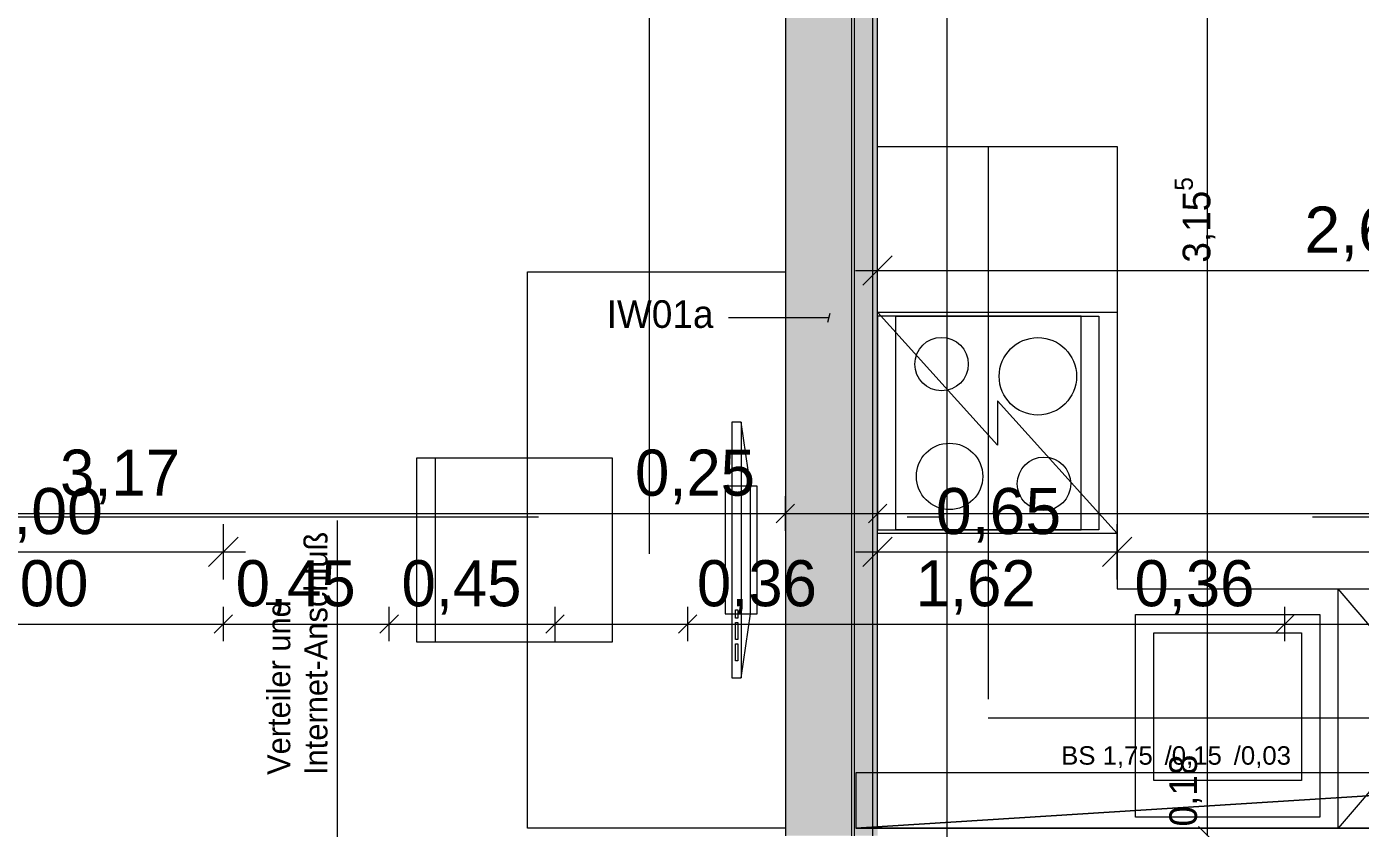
# Model space of a CAD drawing. Header units: metres. Extents: x -4 to 206, y -18 to 45.
# Drawn here: x 7.311 to 10.93, y -3.845 to -1.67 of the extents above; entities that cross this region are included whole.
import ezdxf

# ---------------------------------------------------------------- set-up
doc = ezdxf.new("R2010")
doc.units = ezdxf.units.M
doc.header["$MEASUREMENT"] = 0
for name, pattern in [('Achse', [0.004, 0.002, -0.001, 0, -0.001]), ('Schnittlinie', [0.006, 0.003, -0.0015, 0, -0.0015]), ('Strichlinie eng', [0.002, 0.0015, -0.0005])]:
    doc.linetypes.add(name, pattern=pattern)
for name, color, linetype in [('2._2.Stock PP STG1_4_000 Achsraster', 7, 'Continuous'), ('2._2.Stock PP STG1_4_120 Wand Innen tragend', 7, 'Continuous'), ('2._2.Stock PP STG1_4_270 Deckendurchbruchsymbol', 7, 'Continuous'), ('2._2.Stock PP STG1_4_510 Möblierung', 7, 'Continuous'), ('2._2.Stock PP STG1_4_530 Küche', 7, 'Continuous'), ('2._2.Stock PP STG1_4_851 Marker Schnitt', 7, 'Continuous'), ('2._2.Stock PP STG1_4_915 Allgemein Beschriftung.x', 7, 'Continuous'), ('2._2.Stock PP STG1_4_945 Einreichplan Beschriftung', 7, 'Continuous'), ('2._2.Stock PP STG1_4_950 Polierplan Bemaßung', 7, 'Continuous'), ('2._2.Stock PP STG1_4_950-1 Polierplan Bemaßung Küche', 7, 'Continuous')]:
    doc.layers.add(name, color=color, linetype=linetype)
doc.styles.add('ERSTELLTER_STIL_1', font='arial.ttf')
doc.styles.add('ERSTELLTER_STIL_2', font='')
doc.styles.get('ERSTELLTER_STIL_2').set_extended_font_data('Eurostile')

msp = doc.modelspace()

# ---------------------------------------------------------------- hatches: boundary and pattern name
at = {"layer": '2._2.Stock PP STG1_4_120 Wand Innen tragend', "linetype": 'Continuous', "lineweight": 13, "true_color": 0x3f7f02}
msp.add_hatch(color=76, dxfattribs=at).paths.add_polyline_path([(9.55, -3.865), (9.55, 0.49), (9.37, 0.49), (9.37, -3.865)])
at = {"layer": '2._2.Stock PP STG1_4_120 Wand Innen tragend', "linetype": 'Continuous', "lineweight": 13, "true_color": 0xffaa00}
msp.add_hatch(color=40, dxfattribs=at).paths.add_polyline_path([(9.6075, -3.865), (9.6075, 0.49), (9.5575, 0.49), (9.5575, -3.865)])
at = {"layer": '2._2.Stock PP STG1_4_120 Wand Innen tragend', "linetype": 'Continuous', "lineweight": 13, "true_color": 0xfb02fe}
msp.add_hatch(color=6, dxfattribs=at).paths.add_polyline_path([(9.62, -3.865), (9.62, 0.49), (9.6075, 0.49), (9.6075, -3.865)])

# ---------------------------------------------------------------- linework, layer by layer
at = {"layer": '2._2.Stock PP STG1_4_000 Achsraster', "color": 5, "linetype": 'Achse', "lineweight": 0, "ltscale": 1000}
for p, q in [((9, 3), (9, -18)), ((-1.5, -3), (21, -3))]:
    msp.add_line(p, q, dxfattribs=at)
at = {"layer": '2._2.Stock PP STG1_4_120 Wand Innen tragend', "color": 7, "linetype": 'Continuous', "lineweight": 18, "ltscale": 1000}
msp.add_line((9.55, -3.865), (9.55, 0.49), dxfattribs=at)
at = {"layer": '2._2.Stock PP STG1_4_120 Wand Innen tragend', "color": 7, "linetype": 'Continuous', "lineweight": 13, "ltscale": 1000}
for p, q in [((9.5575, -3.865), (9.5575, 0.49)), ((9.6075, -3.865), (9.6075, 0.49))]:
    msp.add_line(p, q, dxfattribs=at)
at = {"layer": '2._2.Stock PP STG1_4_120 Wand Innen tragend', "color": 7, "linetype": 'Continuous', "lineweight": 18, "ltscale": 1000, "flags": 128}
msp.add_lwpolyline([(9.37, 0.49), (9.37, -3.865)], dxfattribs=at)
at = {"layer": '2._2.Stock PP STG1_4_120 Wand Innen tragend', "color": 7, "linetype": 'Continuous', "lineweight": 13, "ltscale": 1000, "flags": 128}
msp.add_lwpolyline([(9.62, -3.845), (9.62, 0.49)], dxfattribs=at)
at = {"layer": '2._2.Stock PP STG1_4_270 Deckendurchbruchsymbol', "color": 1, "linetype": 'Continuous', "lineweight": 0, "ltscale": 1000, "flags": 128}
for points in [[(11.2077, -3.7409), (11.3113, -3.6944), (9.5613, -3.6943), (9.5613, -3.8443)], [(9.5613, -3.8443), (11.3113, -3.8444), (11.3113, -3.6944), (11.2077, -3.7409)]]:
    msp.add_lwpolyline(points, close=True, dxfattribs=at)
at = {"layer": '2._2.Stock PP STG1_4_510 Möblierung', "color": 8, "linetype": 'Continuous', "lineweight": 13, "ltscale": 1000, "true_color": 0x7e7f7f}
for p, q in [((9.25, -2.7432), (9.25, -3.4368)), ((8.42, -2.84), (8.42, -3.34)), ((9.235, -3.275), (9.235, -3.2519)), ((9.235, -3.2519), (9.2413, -3.2519)), ((9.2413, -3.2519), (9.2413, -3.275)), ((9.2413, -3.275), (9.235, -3.275)), ((9.235, -3.3328), (9.235, -3.2865)), ((9.235, -3.2865), (9.2413, -3.2865)), ((9.2413, -3.2865), (9.2413, -3.3328)), ((9.2413, -3.3328), (9.235, -3.3328)), ((9.235, -3.3906), (9.235, -3.3444)), ((9.235, -3.3444), (9.2413, -3.3444)), ((9.2413, -3.3444), (9.2413, -3.3906)), ((9.2413, -3.3906), (9.235, -3.3906))]:
    msp.add_line(p, q, dxfattribs=at)
at = {"layer": '2._2.Stock PP STG1_4_510 Möblierung', "color": 8, "linetype": 'Continuous', "lineweight": 13, "ltscale": 1000, "true_color": 0x7e7f7f, "flags": 128}
for points in [[(8.67, -3.845), (8.67, -2.335), (9.37, -2.335), (9.37, -3.845)], [(9.225, -2.7432), (9.225, -3.4368), (9.25, -3.4368), (9.275, -3.2634), (9.275, -2.9166), (9.25, -2.7432)], [(8.9, -2.84), (8.9, -3.34), (8.37, -3.34), (8.37, -2.84)], [(9.2066, -2.9166), (9.2066, -3.2634), (9.2934, -3.2634), (9.2934, -2.9166)]]:
    msp.add_lwpolyline(points, close=True, dxfattribs=at)
at = {"layer": '2._2.Stock PP STG1_4_530 Küche', "color": 150, "linetype": 'Strichlinie eng', "lineweight": 13, "ltscale": 1000, "true_color": 0x0f7ffe}
for p, q in [((9.62, -3.845), (9.62, -1.995)), ((9.62, -1.995), (9.92, -1.995)), ((9.92, -1.995), (9.92, -3.545)), ((9.62, -2.455), (9.62, -3.035)), ((10.1725, -2.455), (9.62, -2.455)), ((9.92, -2.455), (9.92, -3.035)), ((10.1725, -3.035), (10.1725, -2.455)), ((9.62, -3.035), (10.1725, -3.035)), ((9.92, -3.545), (11.67, -3.545)), ((11.67, -3.845), (9.62, -3.845))]:
    msp.add_line(p, q, dxfattribs=at)
at = {"layer": '2._2.Stock PP STG1_4_530 Küche', "color": 150, "linetype": 'Continuous', "lineweight": 13, "ltscale": 1000, "true_color": 0x0f7ffe}
for p, q in [((9.945, -2.805), (9.62, -2.445)), ((10.27, -3.045), (9.945, -2.685)), ((9.945, -2.685), (9.945, -2.805)), ((11.0129, -3.3629), (10.87, -3.195)), ((10.37, -3.315), (10.77, -3.315)), ((10.37, -3.715), (10.37, -3.315)), ((10.77, -3.315), (10.77, -3.715)), ((11.0129, -3.6771), (10.87, -3.845)), ((10.77, -3.715), (10.37, -3.715))]:
    msp.add_line(p, q, dxfattribs=at)
at = {"layer": '2._2.Stock PP STG1_4_530 Küche', "color": 150, "linetype": 'Continuous', "lineweight": 13, "ltscale": 1000, "true_color": 0x0f7ffe, "flags": 128}
for points in [[(11.67, -3.845), (9.62, -3.845), (9.62, -1.995), (10.27, -1.995), (10.27, -3.195), (11.67, -3.195)], [(10.27, -2.445), (10.27, -3.045), (9.62, -3.045), (9.62, -2.445)], [(10.22, -2.455), (10.22, -3.035), (9.67, -3.035), (9.67, -2.455)], [(10.87, -3.195), (11.47, -3.195), (11.47, -3.845), (10.87, -3.845)], [(10.32, -3.265), (10.82, -3.265), (10.82, -3.815), (10.32, -3.815)]]:
    msp.add_lwpolyline(points, close=True, dxfattribs=at)
at = {"layer": '2._2.Stock PP STG1_4_530 Küche', "color": 150, "linetype": 'Continuous', "lineweight": 13, "ltscale": 1000, "true_color": 0x0f7ffe}
for centre, radius in [((9.7937, -2.5855), 0.0725), ((10.055, -2.6186), 0.105), ((9.8152, -2.89), 0.09), ((10.0715, -2.9103), 0.0725)]:
    msp.add_circle(centre, radius, dxfattribs=at)
at = {"layer": '2._2.Stock PP STG1_4_851 Marker Schnitt', "color": 7, "linetype": 'Schnittlinie', "lineweight": 13, "ltscale": 1000}
msp.add_line((9.8079, 4.805), (9.8079, -11.7), dxfattribs=at)
at = {"layer": '2._2.Stock PP STG1_4_915 Allgemein Beschriftung.x', "color": 7, "linetype": 'Continuous', "lineweight": 13, "ltscale": 1000}
for p, q in [((9.4655, -2.4596), (9.2157, -2.4596)), ((9.4882, -2.4596), (9.4655, -2.4596)), ((9.4849, -2.4721), (9.4916, -2.4471))]:
    msp.add_line(p, q, dxfattribs=at)
at = {"layer": '2._2.Stock PP STG1_4_945 Einreichplan Beschriftung', "color": 92, "linetype": 'Continuous', "lineweight": 13, "ltscale": 1000}
for p, q in [((8.155, -3.7001), (8.155, -3.0096)), ((8.155, -3.8225), (8.155, -3.7001)), ((8.155, -3.98), (8.155, -3.8225))]:
    msp.add_line(p, q, dxfattribs=at)
at = {"layer": '2._2.Stock PP STG1_4_950 Polierplan Bemaßung', "color": 7, "linetype": 'Continuous', "lineweight": 13, "ltscale": 1000}
for p, q in [((10.5156, -3.865), (10.5156, -0.71)), ((10.4906, -3.84), (10.5406, -3.89))]:
    msp.add_line(p, q, dxfattribs=at)
at = {"layer": '2._2.Stock PP STG1_4_950 Polierplan Bemaßung', "color": 6, "linetype": 'Continuous', "lineweight": 13, "ltscale": 1000, "true_color": 0xfb02fe}
for p, q in [((9.395, -2.9657), (9.345, -3.0157)), ((9.37, -3.0376), (9.37, -2.9438)), ((9.645, -2.9657), (9.595, -3.0157)), ((9.62, -3.0376), (9.62, -2.9438)), ((6.2, -2.9907), (9.37, -2.9907)), ((9.37, -2.9907), (9.62, -2.9907)), ((9.62, -2.9907), (12.78, -2.9907)), ((7.845, -3.3376), (7.845, -3.2438)), ((8.295, -3.3376), (8.295, -3.2438)), ((8.745, -3.3376), (8.745, -3.2438)), ((9.105, -3.3376), (9.105, -3.2438)), ((10.725, -3.3376), (10.725, -3.2438)), ((6.845, -3.2907), (7.845, -3.2907)), ((7.87, -3.2657), (7.82, -3.3157)), ((7.845, -3.2907), (8.295, -3.2907)), ((8.32, -3.2657), (8.27, -3.3157)), ((8.295, -3.2907), (8.745, -3.2907)), ((8.77, -3.2657), (8.72, -3.3157)), ((8.745, -3.2907), (9.105, -3.2907)), ((9.13, -3.2657), (9.08, -3.3157)), ((9.105, -3.2907), (10.725, -3.2907)), ((10.75, -3.2657), (10.7, -3.3157)), ((10.725, -3.2907), (11.085, -3.2907))]:
    msp.add_line(p, q, dxfattribs=at)
at = {"layer": '2._2.Stock PP STG1_4_950-1 Polierplan Bemaßung Küche', "color": 150, "linetype": 'Continuous', "lineweight": 13, "ltscale": 1000, "true_color": 0x0f7ffe}
for p, q in [((9.62, -2.4063), (9.62, -2.2563)), ((9.66, -2.2913), (9.58, -2.3713)), ((9.56, -2.3313), (9.62, -2.3313)), ((9.62, -2.3313), (12.27, -2.3313)), ((7.845, -3.17), (7.845, -3.02)), ((9.62, -3.17), (9.62, -3.02)), ((10.27, -3.17), (10.27, -3.02)), ((7.805, -3.135), (7.885, -3.055)), ((9.66, -3.055), (9.58, -3.135)), ((10.31, -3.055), (10.23, -3.135)), ((6.845, -3.095), (7.845, -3.095)), ((7.845, -3.095), (7.905, -3.095)), ((9.56, -3.095), (9.62, -3.095)), ((9.62, -3.095), (10.27, -3.095)), ((10.27, -3.095), (12.27, -3.095))]:
    msp.add_line(p, q, dxfattribs=at)

# ---------------------------------------------------------------- texts
at = {"layer": '2._2.Stock PP STG1_4_270 Deckendurchbruchsymbol', "color": 1, "linetype": 'Continuous', "lineweight": 0, "insert": (10.4363, -3.6869), "char_height": 0.05, "attachment_point": 8, "rotation": 359.9959, "style": 'ERSTELLTER_STIL_1'}
msp.add_mtext('\\A1;{\\pqc;\\pt0;\\fArial|b0|i0|c0|p0;\\W1.000000;BS 1,75\\fArial|b0|i0|c0|p0;\\W1.000000;\\A1{\\H.66x;\\S^  ;}\\fArial|b0|i0|c0|p0;\\W1.000000; /0,15\\fArial|b0|i0|c0|p0;\\W1.000000;\\A1{\\H.66x;\\S^  ;}\\fArial|b0|i0|c0|p0;\\W1.000000; /0,03\\fArial|b0|i0|c0|p0;\\W1.000000;\\A1{\\H.66x;\\S^  ;}}', dxfattribs=at)
at = {"layer": '2._2.Stock PP STG1_4_915 Allgemein Beschriftung.x', "color": 7, "linetype": 'Continuous', "lineweight": 13, "insert": (8.885, -2.4503), "char_height": 0.075, "attachment_point": 4, "style": 'ERSTELLTER_STIL_2'}
msp.add_mtext('\\A1;{\\pql;\\fEurostile|b0|i0|c0|p0;\\W1.000000;IW01a}', dxfattribs=at)
at = {"layer": '2._2.Stock PP STG1_4_945 Einreichplan Beschriftung', "color": 92, "linetype": 'Continuous', "lineweight": 13, "insert": (8.1283, -3.7001), "char_height": 0.0625, "attachment_point": 7, "rotation": 90, "line_spacing_factor": 0.968754, "style": 'ERSTELLTER_STIL_2'}
msp.add_mtext('\\A1;{\\pql;\\fEurostile|b0|i0|c0|p0;\\W1.000000;Verteiler und\\P\\pql;\\fEurostile|b0|i0|c0|p0;\\W1.000000;Internet-Anschluß}', dxfattribs=at)
at = {"layer": '2._2.Stock PP STG1_4_950 Polierplan Bemaßung', "color": 7, "linetype": 'Continuous', "lineweight": 13, "insert": (10.5448, -2.3103), "char_height": 0.075, "attachment_point": 7, "rotation": 90, "style": 'ERSTELLTER_STIL_2'}
msp.add_mtext('\\A1;{\\pql;\\fEurostile|b0|i0|c0|p0;\\W1.000000;3,15\\fEurostile|b0|i0|c0|p0;\\W1.000000;\\A1{\\H.66x;\\S5^  ;}}', dxfattribs=at)
at = {"layer": '2._2.Stock PP STG1_4_950 Polierplan Bemaßung', "color": 6, "linetype": 'Continuous', "lineweight": 13, "true_color": 0xfb02fe, "char_height": 0.125, "width": 0.382966, "attachment_point": 7, "style": 'ERSTELLTER_STIL_2'}
for s, insert in [('\\A1;{\\pql;\\fEurostile|b0|i0|c0|p0;\\W1.000000;3,17}', (7.402, -2.9657)), ('\\A1;{\\pql;\\fEurostile|b0|i0|c0|p0;\\W1.000000;0,25}', (8.962, -2.9657)), ('\\A1;{\\pql;\\fEurostile|b0|i0|c0|p0;\\W1.000000;1,00}', (7.1535, -3.2657)), ('\\A1;{\\pql;\\fEurostile|b0|i0|c0|p0;\\W1.000000;0,45}', (7.8785, -3.2657)), ('\\A1;{\\pql;\\fEurostile|b0|i0|c0|p0;\\W1.000000;0,45}', (8.3285, -3.2657)), ('\\A1;{\\pql;\\fEurostile|b0|i0|c0|p0;\\W1.000000;0,36}', (9.13, -3.2657)), ('\\A1;{\\pql;\\fEurostile|b0|i0|c0|p0;\\W1.000000;1,62}', (9.7235, -3.2657)), ('\\A1;{\\pql;\\fEurostile|b0|i0|c0|p0;\\W1.000000;0,36}', (10.317, -3.2657))]:
    msp.add_mtext(s, dxfattribs=dict(at, insert=insert))
at = {"layer": '2._2.Stock PP STG1_4_950 Polierplan Bemaßung', "color": 7, "linetype": 'Continuous', "lineweight": 13, "insert": (10.5006, -3.84), "char_height": 0.075, "width": 0.22978, "attachment_point": 7, "rotation": 90, "style": 'ERSTELLTER_STIL_2'}
msp.add_mtext('\\A1;{\\pql;\\fEurostile|b0|i0|c0|p0;\\W1.000000;0,18}', dxfattribs=at)
at = {"layer": '2._2.Stock PP STG1_4_950-1 Polierplan Bemaßung Küche', "color": 150, "linetype": 'Continuous', "lineweight": 13, "true_color": 0x0f7ffe, "char_height": 0.125, "width": 0.33365, "attachment_point": 7, "style": 'ERSTELLTER_STIL_1'}
for s, insert in [('\\A1;{\\pql;\\fArial|b0|i0|c0|p0;\\W1.000000;2,65}', (10.7782, -2.3063)), ('\\A1;{\\pql;\\fArial|b0|i0|c0|p0;\\W1.000000;1,00}', (7.1782, -3.07)), ('\\A1;{\\pql;\\fArial|b0|i0|c0|p0;\\W1.000000;0,65}', (9.7782, -3.07))]:
    msp.add_mtext(s, dxfattribs=dict(at, insert=insert))

doc.saveas('drawing.dxf')
